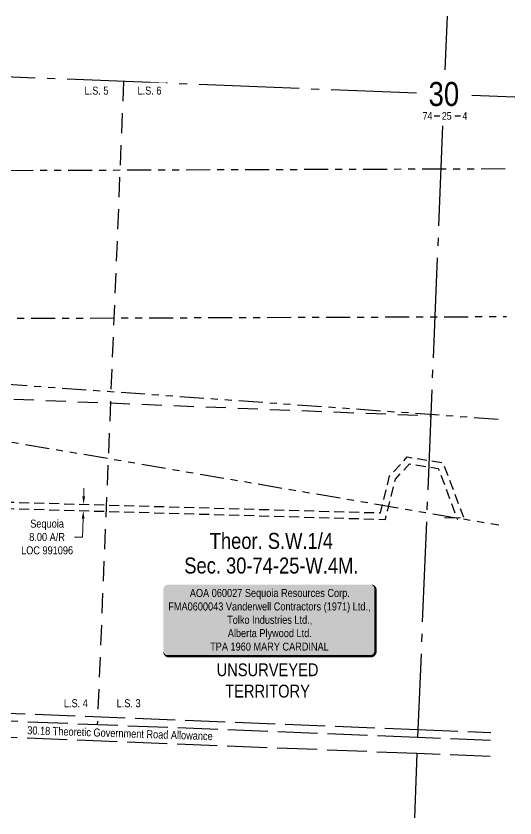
# Model space of a CAD drawing. Extents: x 318601 to 331416, y 6144887 to 6151717.
# Drawn here: x 319820 to 320444, y 6146420 to 6147422 of the extents above; entities that cross this region are included whole.
import ezdxf
from ezdxf.enums import TextEntityAlignment as Align

# ---------------------------------------------------------------- set-up
doc = ezdxf.new("R2010")
doc.units = 0
doc.header["$LTSCALE"] = 5
doc.header["$PDSIZE"] = 0.5
for name, pattern in [('foc-ACCESSROAD', [3.75, 2.5, -1.25]), ('foc-DRILLPATH', [14.75, 6, -1.75, 1.75, -1.75, 1.75, -1.75]), ('foc-LSD', [8, 5, -3]), ('foc-QUARTERLINE', [33, 25, -3, 2, -3]), ('foc-UNSURVEYED', [12.5, 10, -2.5])]:
    doc.linetypes.add(name, pattern=pattern)
doc.layers.get('Defpoints').update_dxf_attribs({"color": 9})
for name, color, linetype in [('10', 1, 'Continuous'), ('9', 3, 'Continuous'), ('C-SYMBOL', 7, 'Continuous'), ('F-AR', 190, 'foc-ACCESSROAD'), ('L-QSEC', 8, 'foc-QUARTERLINE'), ('L-ROAD-T', 7, 'Continuous'), ('L-SECLBL', 7, 'Continuous'), ('L-SECTION-LSD', 7, 'foc-LSD'), ('L-UNS-T', 3, 'Continuous'), ('L-USEC', 7, 'foc-UNSURVEYED'), ('P-PDRILLPATH', 12, 'foc-DRILLPATH')]:
    doc.layers.add(name, color=color, linetype=linetype)
doc.layers.add('F-AR-T', color=190, linetype='Continuous', lineweight=9)
doc.styles.add('100L', font='ARIALN.TTF', dxfattribs={"height": 11})
doc.styles.add('175L', font='ARIALN.TTF', dxfattribs={"height": 20})
doc.styles.add('80', font='ARIALN.TTF', dxfattribs={"height": 10})
doc.styles.add('80CG', font='ARIALN.TTF', dxfattribs={"height": 10})
doc.styles.add('80L', font='ARIALN.TTF', dxfattribs={"height": 10})
doc.styles.add('SIMPLEX', font='ARIALN.TTF')
doc.dimstyles.new('Compass 5 000', dxfattribs={"dimscale": 5, "dimtxt": 9, "dimasz": 2, "dimexe": 0.2, "dimexo": 0.0625, "dimgap": 0.5, "dimtad": 0, "dimtih": 1, "dimtoh": 1, "dimzin": 0, "dimdsep": 46, "dimtxsty": '80CG', "dimcen": 0.1, "dimse1": 1, "dimse2": 1, "dimclrd": 256, "dimclrt": 256, "dimaunit": 1, "dimadec": 4, "dimazin": 0, "dimtfac": 0.06, "dimtofl": 0, "dimtmove": 0, "dimatfit": 1, "dimfxl": 0.2, "dimtolj": 1, "dimtzin": 0, "dimlwd": -1, "dimarcsym": 0})

# ---------------------------------------------------------------- blocks, each defined once
blk = doc.blocks.new('L-SECLBL')
at = {"layer": '9', "color": 7}
for p, q in [((-5.1, -27.8), (-12.3, -27.8)), ((20.7, -27.8), (13.5, -27.8))]:
    blk.add_line(p, q, dxfattribs=at)
at = {"layer": '10', "color": 2, "style": 'SIMPLEX'}
blk.add_attdef('SEC', text='', height=30, dxfattribs=at).set_placement((0, 0), align=Align.MIDDLE)
at = {"layer": '10', "color": 5, "style": '80L'}
blk.add_attdef('TWP', text='', height=9.5, dxfattribs=at).set_placement((-14.4, -27.4), align=Align.MIDDLE_RIGHT)
blk.add_attdef('RGE', text='', height=9.5, dxfattribs=at).set_placement((3.6, -27.4), align=Align.MIDDLE_CENTER)
blk.add_attdef('MER', text='', height=9.5, dxfattribs=at).set_placement((23.2, -27.4), align=Align.MIDDLE_LEFT)
blk = doc.blocks.new('*U34')
h = blk.add_hatch(color=255)
edge = h.paths.add_edge_path()
edge.add_line((-126.5, -45.5), (126.5, -45.5))
edge.add_arc((126.5, -39.5), 6, 270, 360)
edge.add_line((132.5, -39.5), (132.5, 38))
edge.add_arc((126.5, 38), 6, 0, 90)
edge.add_line((126.5, 44), (-126.5, 44))
edge.add_arc((-126.5, 38), 6, 90, 180)
edge.add_line((-132.5, 38), (-132.5, -39.5))
edge.add_arc((-126.5, -39.5), 6, 180, 270)
at = {"color": 44, "flags": 128}
blk.add_lwpolyline([(-126.5, -45.5, 3, 3, 0), (126.5, -45.5, 3, 3, 0.414214), (132.5, -39.5, 3, 3, 0), (132.5, 38, 3, 0, 0.414214), (126.5, 44, 0, 0, 0), (-126.5, 44, 0, 0, 0.414214), (-132.5, 38, 0, 0, 0), (-132.5, -39.5, 0, 3, 0.414214)], format="xyseb", close=True, dxfattribs=at)
at = {"color": 44, "style": '80'}
blk.add_attdef('ENTER_TEXT_001', (-36, -5), '', height=10, dxfattribs=at)
blk = doc.blocks.new('*D57')
at = {"layer": 'Defpoints', "color": 0, "transparency": 16777216}
for p in [(319903, 6146811.6), (319902.8, 6146803.6), (319904.2, 6146803.6)]:
    blk.add_point(p, dxfattribs=at)
at = {"layer": 'F-AR-T', "transparency": 16777216}
for p, q in [((319904.7, 6146821.6), (319905, 6146831.6)), ((319903.9, 6146793.6), (319903.2, 6146770.7)), ((319903.2, 6146770.7), (319893.2, 6146770.7))]:
    blk.add_line(p, q, dxfattribs=at)
for points in [[(319903, 6146821.6), (319906.4, 6146821.5), (319904.4, 6146811.6)], [(319902.2, 6146793.6), (319905.6, 6146793.5), (319904.2, 6146803.6)]]:
    blk.add_solid(points, dxfattribs=at)
at = {"layer": 'F-AR-T', "transparency": 16777216, "insert": (319858.9, 6146770.7), "char_height": 10, "attachment_point": 5, "style": '80CG'}
blk.add_mtext('\\A1;Sequoia \\P8.00 A/R\\PLOC 991096', dxfattribs=at)

msp = doc.modelspace()

# ---------------------------------------------------------------- linework, layer by layer
msp.add_line((320375.385, 6146794.076), (320355.585, 6146794.644))
at = {"layer": 'F-AR', "flags": 128}
for points in [[(319243.064, 6146830.542), (320275.472, 6146800.934), (320286.973, 6146847.031), (320309.032, 6146870.694), (320353.623, 6146863.589), (320379.13, 6146795.478)], [(319242.834, 6146822.546), (320281.675, 6146792.754), (320294.234, 6146843.089), (320311.979, 6146862.124), (320347.765, 6146856.423), (320371.639, 6146792.673)]]:
    msp.add_lwpolyline(points, dxfattribs=at)
at = {"layer": 'L-QSEC'}
for p, q in [((320358.724, 6147421.56), (320355.971, 6147354.151)), ((319554.267, 6147356.065), (320320.335, 6147325.546)), ((320389.555, 6147322.789), (320443.568, 6147320.637)), ((320353.114, 6147284.218), (320321.904, 6146520.199)), ((320321.104, 6146500.101), (320317.823, 6146419.753))]:
    msp.add_line(p, q, dxfattribs=at)
at = {"layer": 'L-SECTION-LSD'}
for p, q in [((319954.507, 6147340.12), (319921.596, 6146536.143)), ((319537.778, 6146954.076), (320338.325, 6146922.187))]:
    msp.add_line(p, q, dxfattribs=at)
at = {"layer": 'L-USEC'}
for p, q in [((319531.749, 6146561.736), (320322.335, 6146530.247)), ((320321.904, 6146520.199), (319521.288, 6146552.088)), ((320321.104, 6146500.101), (319520.464, 6146531.99)), ((320322.335, 6146530.247), (320413.541, 6146526.614)), ((320413.161, 6146516.564), (320321.904, 6146520.199)), ((320412.401, 6146496.464), (320321.104, 6146500.101))]:
    msp.add_line(p, q, dxfattribs=at)

# ---------------------------------------------------------------- block references
ref = msp.add_blockref('*U34', (320136.737, 6146667.324), dxfattribs=dict(xscale=0.99988423, yscale=0.99988423, zscale=0.99988423))
ref.add_attrib('ENTER_TEXT_001', 'AOA 060027 Sequoia Resources Corp.', (320037.256, 6146695.828), dxfattribs={"color": 44, "height": 9.99884, "style": '80'})
ref.add_attrib('ENTER_TEXT_002', 'FMA0600043 Vanderwell Contractors (1971) Ltd.,', (320010.37, 6146678.986), dxfattribs={"color": 44, "height": 9.99884, "style": '80'})
ref.add_attrib('ENTER_TEXT_003', 'Tolko Industries Ltd.,', (320083.922, 6146662.321), dxfattribs={"color": 44, "height": 9.99884, "style": '80'})
ref.add_attrib('ENTER_TEXT_004', 'Alberta Plywood Ltd.', (320084.696, 6146645.657), dxfattribs={"color": 44, "height": 9.99884, "style": '80'})
ref.add_attrib('ENTER_TEXT_005', 'TPA 1960 MARY CARDINAL', (320062.659, 6146628.815), dxfattribs={"color": 44, "height": 9.99884, "style": '80'})
at = {"layer": 'L-SECLBL', "color": 6, "xscale": 0.99988423, "yscale": 0.99988423, "zscale": 0.99988423}
msp.add_blockref('L-SECLBL', (320354.746, 6147324.176), dxfattribs=at).add_auto_attribs({'SEC': '30', 'TWP': '74', 'RGE': '25', 'MER': '4'})

# ---------------------------------------------------------------- texts
at = {"layer": 'C-SYMBOL', "color": 3, "style": '175L'}
for s, p in [('Theor. S.W.1/4', (320139.176, 6146749.876)), ('Sec. 30-74-25-W.4M.', (320139.176, 6146719.118))]:
    msp.add_text(s, height=19.99768, dxfattribs=at).set_placement(p, align=Align.BOTTOM_CENTER)
at = {"layer": 'L-ROAD-T', "style": '80L'}
msp.add_text('30.18 Theoretic Government Road Allowance', height=9.99884, rotation=358.161453, dxfattribs=at).set_placement((319949.991, 6146525.586), align=Align.MIDDLE_CENTER)
at = {"layer": 'L-UNS-T', "color": 3, "insert": (320134.402, 6146591.423), "char_height": 15.99815, "attachment_point": 5, "style": '80L'}
msp.add_mtext_dynamic_manual_height_columns('UNSURVEYED TERRITORY', width=126.41375, gutter_width=47.5, heights=[0], dxfattribs=at)

# ---------------------------------------------------------------- dimensions: what is measured, and where the dimension line sits
at = {"layer": 'F-AR-T', "color": 5}
dim = msp.add_linear_dim(base=(319904.173, 6146803.58), p1=(319903.025, 6146811.615), p2=(319902.795, 6146803.619), angle=268.357307, text='Sequoia \\P8.00 A/R\\PLOC 991096', dimstyle='Compass 5 000', dxfattribs=at)
dim.commit()
dim.dimension.update_dxf_attribs({"geometry": '*D57', "text_midpoint": (319858.93, 6146770.707), "dimtype": 161})

# ---------------------------------------------------------------- next in the draw order: texts
at = {"layer": 'L-SECTION-LSD', "attachment_point": 1, "style": '100L', "bg_fill": 3, "box_fill_scale": 1.5, "bg_fill_color": 256, "bg_fill_transparency": 0}
for s, width, insert, char_height in [('\\pi1.7619;L.S. 5', 30.40114, (319903.943, 6147333.392), 9.99884), ('L.S. 6', 30.48313, (319971.894, 6147333.392), 9.9988), ('\\pi1.9893;L.S. 4', 30.53989, (319877.911, 6146568.08), 9.99884), ('L.S. 3', 30.37591, (319945.863, 6146568.08), 9.9988)]:
    msp.add_mtext_dynamic_manual_height_columns(s, width=width, gutter_width=55, heights=[0], dxfattribs=dict(at, insert=insert, char_height=char_height))

# ---------------------------------------------------------------- next in the draw order: linework, layer by layer
at = {"layer": 'P-PDRILLPATH', "flags": 128}
for points in [[(319237.899, 6147348.381), (319511.283, 6147042.906), (320433.188, 6147046.146)], [(319247.776, 6147349.935), (319518.864, 6147227.733), (320440.177, 6147230.971)], [(319239.452, 6147338.504), (319497.197, 6146943.473), (320423.343, 6146785.81)], [(319249.33, 6147340.057), (319508.824, 6146982.963), (320428.33, 6146917.699)]]:
    msp.add_lwpolyline(points, dxfattribs=at)

doc.saveas('drawing.dxf')
